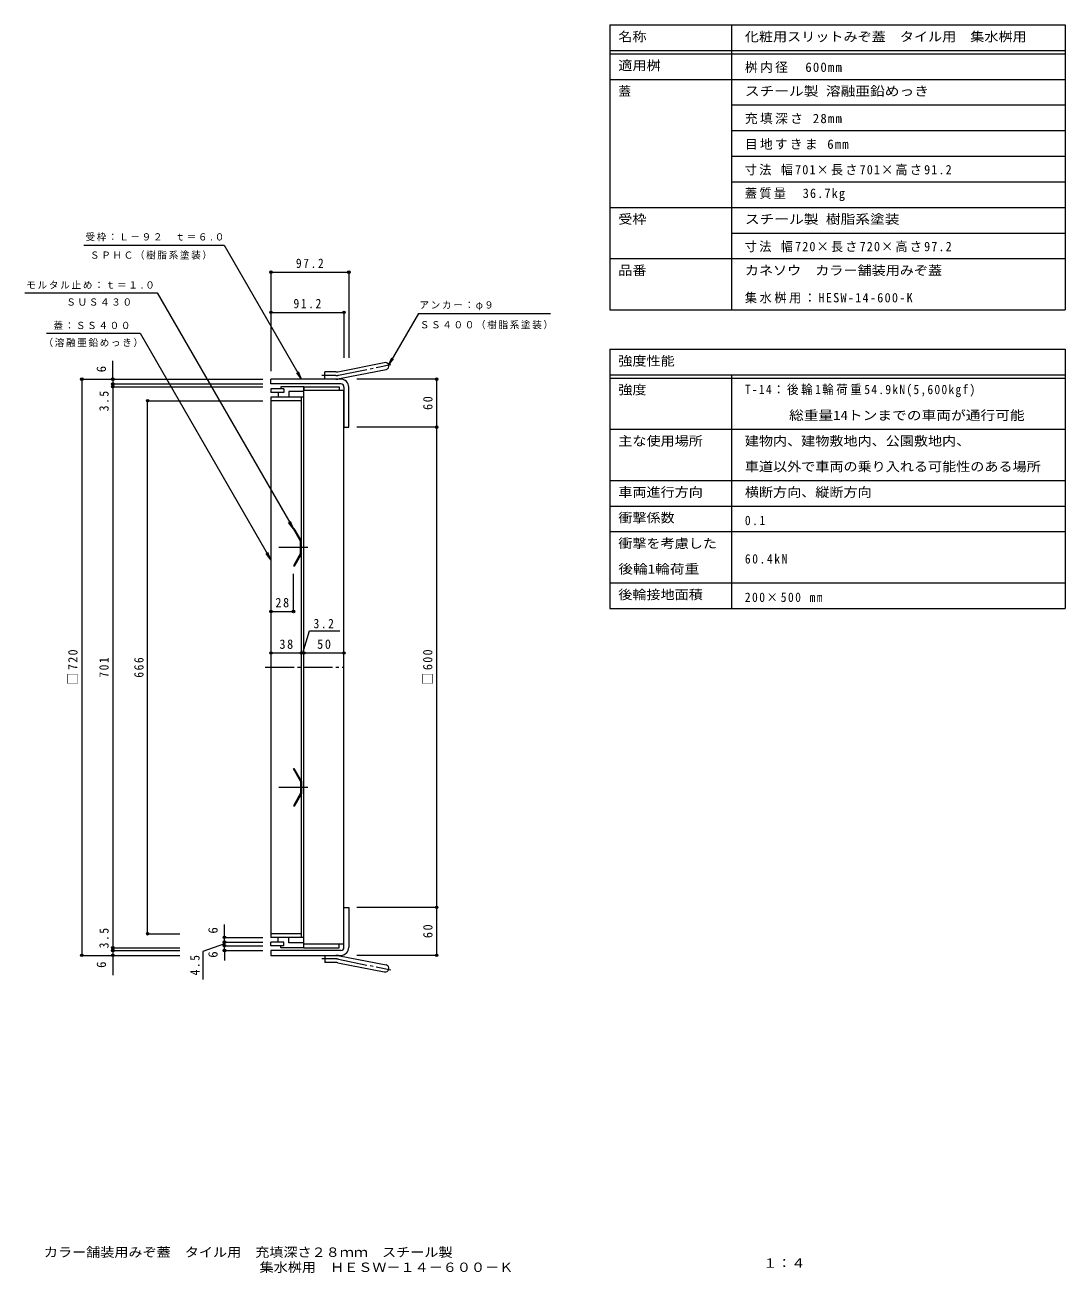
# Model space of a CAD drawing. Units: millimetres, scale not verified. Extents: x -1014 to 1130, y -778 to 782.
# Drawn here: x -169 to 1130, y -778 to 782 of the extents above; entities that cross this region are included whole.
import ezdxf
from ezdxf.enums import TextEntityAlignment as Align

# ---------------------------------------------------------------- set-up
doc = ezdxf.new("R2010")
doc.units = ezdxf.units.MM
doc.header["$LTSCALE"] = 4
doc.header["$PDMODE"] = 32
doc.header["$PDSIZE"] = 3.2
doc.linetypes.add('CHAIN2', pattern=[12, 9, -1, 1, -1])
for name, color, linetype, lineweight in [('0-0_通り芯', 7, 'CHAIN2', 9), ('0-2_仕上', 7, 'Continuous', 9), ('0-3_建具', 4, 'Continuous', 9), ('0-4_その他', 7, 'Continuous', 9), ('0-5_寸法', 7, 'Continuous', 9), ('F-5_F-5ﾚｲﾔ', 2, 'Continuous', 9), ('F-F_F-Fﾚｲﾔ', 7, 'Continuous', 9)]:
    doc.layers.add(name, color=color, linetype=linetype, lineweight=lineweight)
doc.layers.add('F-4_F-4ﾚｲﾔ', color=2, linetype='Continuous')
doc.styles.add('ＭＳ ゴシック', font='')
doc.styles.get('ＭＳ ゴシック').set_extended_font_data('MS Gothic')

msp = doc.modelspace()

# ---------------------------------------------------------------- linework, layer by layer
at = {"layer": '0-0_通り芯'}
for p, q in [((147.816, 129.03), (186.913, 129.03)), ((130.753, -20.97), (229.139, -20.97)), ((147.816, -170.97), (186.913, -170.97))]:
    msp.add_line(p, q, dxfattribs=at)
at = {"layer": '0-2_仕上', "color": 2}
for p, q in [((179.032, 329.531), (223.032, 329.531)), ((179.032, -371.47), (179.032, 329.531)), ((223.032, 329.531), (223.032, 325.03)), ((229.033, 325.03), (179.032, 325.03)), ((229.033, -366.97), (229.033, 325.03)), ((229.033, -366.97), (179.032, -366.97)), ((179.032, -371.47), (223.032, -371.47)), ((223.032, -371.47), (223.032, -366.97))]:
    msp.add_line(p, q, dxfattribs=at)
at = {"layer": '0-2_仕上'}
for p, q in [((179.032, 329.531), (179.032, 325.031)), ((137.832, 327.031), (137.832, 322.531)), ((153.832, 327.031), (137.832, 327.031)), ((153.832, 322.531), (137.832, 322.531)), ((137.832, 316.531), (137.832, -358.47)), ((179.032, 316.531), (137.832, 316.531)), ((175.832, 312.031), (137.832, 312.031)), ((146.832, 322.531), (146.832, 316.531)), ((153.832, 327.031), (153.832, 322.531)), ((160.032, 323.531), (160.032, 316.531)), ((179.032, 323.531), (160.032, 323.531)), ((175.832, -358.47), (175.832, 316.531)), ((175.832, -353.97), (137.832, -353.97)), ((179.032, -358.47), (137.832, -358.47)), ((146.832, -364.47), (146.832, -358.47)), ((160.032, -365.47), (160.032, -358.47)), ((137.832, -368.97), (137.832, -364.47)), ((153.832, -364.47), (137.832, -364.47)), ((153.832, -368.97), (137.832, -368.97)), ((153.832, -368.97), (153.832, -364.47)), ((179.032, -365.47), (160.032, -365.47)), ((179.032, -371.47), (179.032, -366.97))]:
    msp.add_line(p, q, dxfattribs=at)
at = {"layer": '0-2_仕上', "color": 3}
for p, q in [((165.832, 152.119), (166.698, 152.619)), ((174.832, 136.53), (165.832, 152.119)), ((175.832, 136.798), (166.698, 152.619)), ((174.832, 121.53), (174.832, 136.53)), ((175.832, 121.262), (175.832, 136.798)), ((175.832, 121.262), (166.698, 105.442)), ((175.832, -163.202), (166.698, -147.381)), ((174.832, -163.47), (174.832, -178.47)), ((175.832, -163.202), (175.832, -178.738)), ((174.832, -178.47), (165.832, -194.058)), ((175.832, -178.738), (166.698, -194.558)), ((165.832, -194.058), (166.698, -194.558))]:
    msp.add_line(p, q, dxfattribs=at)
at = {"layer": '0-2_仕上'}
for points in [[(179.032, 329.531), (150.332, 329.531), (150.332, 327.031)], [(179.032, -371.47), (150.332, -371.47), (150.332, -368.97)]]:
    msp.add_lwpolyline(points, dxfattribs=at)
at = {"layer": '0-2_仕上', "color": 3}
for points in [[(174.832, 121.53), (165.832, 105.942), (166.698, 105.442)], [(174.832, -163.47), (165.832, -147.881), (166.698, -147.381)]]:
    msp.add_lwpolyline(points, dxfattribs=at)
at = {"layer": '0-3_建具'}
for p, q in [((221.177, 348.337), (279.368, 359.631)), ((205.032, 339.03), (205.032, 348.03)), ((218.848, 348.03), (205.032, 348.03)), ((223.506, 339.643), (281.697, 350.937)), ((225.033, 339.03), (137.832, 339.03)), ((137.832, 333.03), (137.832, 339.03)), ((225.033, 333.03), (137.832, 333.03)), ((229.033, 329.03), (229.033, 279.03)), ((205.032, -380.97), (205.032, -389.969)), ((223.506, -381.583), (281.697, -392.876)), ((218.848, -389.969), (205.032, -389.969)), ((221.177, -390.276), (279.368, -401.57))]:
    msp.add_line(p, q, dxfattribs=at)
at = {"layer": '0-3_建具', "linetype": 'CHAIN2'}
for p, q in [((218.848, 343.53), (201.228, 343.53)), ((222.342, 343.99), (287.509, 357.153)), ((218.848, -385.469), (201.228, -385.469)), ((222.342, -385.929), (287.509, -399.092))]:
    msp.add_line(p, q, dxfattribs=at)
at = {"layer": '0-3_建具'}
for points in [[(229.033, 279.03), (235.033, 279.03), (235.033, 329.03)], [(229.033, -370.969), (229.033, -320.97), (235.033, -320.97), (235.033, -370.969)], [(225.033, -374.97), (137.832, -374.97), (137.832, -380.97), (225.033, -380.97)]]:
    msp.add_lwpolyline(points, dxfattribs=at)
for centre, radius, start, end in [((280.533, 355.284), 4.5, 285.00014, 104.99991), ((218.848, 357.03), 9, 270, 285.00002), ((218.848, 357.03), 18, 270, 285), ((225.033, 329.03), 10, 0, 90), ((225.033, 329.03), 4, 0, 90), ((225.033, -370.969), 4, 270, 0), ((225.033, -370.969), 10, 270, 0), ((218.848, -398.969), 18, 75, 90), ((218.848, -398.969), 9, 74.99998, 90), ((280.533, -397.223), 4.5, 255.00009, 74.99986)]:
    msp.add_arc(centre, radius, start, end, dxfattribs=at)
at = {"layer": '0-3_建具', "linetype": 'CHAIN2'}
for centre, start, end in [((218.848, 357.03), 270, 284.99995), ((218.848, -398.969), 75.00005, 90)]:
    msp.add_arc(centre, 13.5, start, end, dxfattribs=at)
at = {"layer": '0-4_その他'}
for p, q in [((137.832, 474.276), (137.832, 349.03)), ((137.832, 472.776), (235.033, 472.776)), ((235.033, 474.276), (235.033, 365.501)), ((137.832, 422.508), (229.033, 422.508)), ((229.033, 424.008), (229.033, 365.501)), ((-59.788, 339.03), (-59.788, 361.788)), ((-100.082, 339.03), (127.832, 339.03)), ((-98.582, 339.03), (-98.582, -380.97)), ((-61.288, 333.03), (127.832, 333.03)), ((-61.288, 329.531), (127.832, 329.531)), ((-59.788, 339.03), (-59.788, 333.03)), ((-59.788, 333.03), (-59.788, 329.531)), ((-59.788, 329.531), (-59.788, -371.47)), ((346.236, 339.03), (245.033, 339.03)), ((344.736, 339.03), (344.736, 279.03)), ((-17.721, 312.031), (127.832, 312.031)), ((-16.221, -353.97), (-16.221, 312.031)), ((346.236, 279.03), (245.033, 279.03)), ((344.736, 279.03), (344.736, -320.97)), ((165.832, 47.277), (165.832, 95.942)), ((137.832, 48.777), (165.832, 48.777)), ((137.832, -3.13), (175.832, -3.13)), ((175.832, -3.13), (179.032, -3.13)), ((179.032, -3.13), (229.033, -3.13)), ((346.236, -320.97), (245.033, -320.97)), ((344.736, -320.97), (344.736, -380.97)), ((79.67, -358.47), (79.67, -342.415)), ((-17.721, -353.97), (23.869, -353.97)), ((78.17, -358.47), (127.832, -358.47)), ((79.67, -364.47), (79.67, -358.47)), ((-61.288, -371.47), (23.869, -371.47)), ((-59.788, -371.47), (-59.788, -374.97)), ((78.17, -364.47), (127.832, -364.47)), ((78.17, -368.97), (127.832, -368.97)), ((79.67, -368.97), (79.67, -364.47)), ((79.67, -374.97), (79.67, -368.97)), ((-100.082, -380.97), (23.869, -380.97)), ((-61.288, -374.97), (23.869, -374.97)), ((-59.788, -374.97), (-59.788, -380.97)), ((-59.788, -380.97), (-59.788, -405.533)), ((78.17, -374.97), (127.832, -374.97)), ((79.67, -374.97), (79.67, -387.359)), ((346.236, -380.97), (245.033, -380.97))]:
    msp.add_line(p, q, dxfattribs=at)
for points in [[(177.432, -3.13), (185.872, 24.53), (223.862, 24.53)], [(79.67, -366.72), (52.767, -375.968), (52.767, -410.937)]]:
    msp.add_lwpolyline(points, dxfattribs=at)
for p in [(137.832, 472.776), (235.033, 472.776), (137.832, 422.508), (229.033, 422.508), (-98.582, 339.03), (-59.788, 339.03), (-59.788, 333.03), (-59.788, 329.531), (344.736, 339.03), (-16.221, 312.031), (344.736, 279.03), (137.832, 48.777), (165.832, 48.777), (137.832, -3.13), (175.832, -3.13), (179.032, -3.13), (229.033, -3.13), (344.736, -320.97), (-16.221, -353.97), (79.67, -358.47), (-59.788, -371.47), (-59.788, -374.97), (79.67, -364.47), (79.67, -368.97), (79.67, -374.97), (-98.582, -380.97), (-59.788, -380.97), (344.736, -380.97)]:
    msp.add_point(p, dxfattribs=at)
at = {"layer": '0-5_寸法'}
for p, q in [((-96.022, 506.468), (79.423, 506.468)), ((79.423, 506.468), (176.094, 339.03)), ((-169.487, 446.905), (-4.362, 446.905)), ((-4.362, 446.905), (165.832, 152.119)), ((322.023, 421.029), (284.832, 356.612)), ((322.023, 421.029), (487.09, 421.029)), ((-142.452, 396.35), (-25.605, 396.35)), ((-25.605, 396.35), (137.832, 113.269)), ((284.832, 356.612), (288.659, 365.851)), ((284.832, 356.612), (290.92, 364.546)), ((176.094, 339.03), (170.006, 346.964)), ((176.094, 339.03), (172.267, 348.269)), ((165.832, 152.119), (159.745, 160.052)), ((165.832, 152.119), (162.006, 161.358)), ((137.832, 113.269), (131.745, 121.202)), ((137.832, 113.269), (134.005, 122.508))]:
    msp.add_line(p, q, dxfattribs=at)
at = {"layer": 'F-5_F-5ﾚｲﾔ', "color": 7}
msp.add_line((561.061, 276.466), (1129.747, 276.466), dxfattribs=at)
at = {"layer": 'F-F_F-Fﾚｲﾔ'}
for p, q in [((561.061, 781.615), (561.061, 425.615)), ((561.061, 781.615), (1129.747, 781.615)), ((713.256, 781.615), (713.256, 425.615)), ((1129.747, 781.615), (1129.747, 425.615)), ((561.061, 749.615), (1129.747, 749.615)), ((561.061, 745.615), (1129.747, 745.615)), ((561.061, 713.615), (1129.747, 713.615)), ((713.256, 681.615), (1129.747, 681.615)), ((713.256, 649.615), (1129.747, 649.615)), ((713.256, 617.615), (1129.747, 617.615)), ((713.256, 585.615), (1129.747, 585.615)), ((561.061, 553.615), (1129.747, 553.615)), ((713.256, 521.615), (1129.747, 521.615)), ((561.061, 489.615), (1129.747, 489.615)), ((561.061, 425.615), (1129.747, 425.615)), ((561.061, 376.466), (1129.747, 376.466)), ((561.061, 376.466), (561.061, 52.466)), ((1129.747, 376.466), (1129.747, 52.466)), ((561.061, 344.466), (1129.747, 344.466)), ((713.256, 344.466), (713.256, 52.466)), ((561.061, 340.466), (1129.747, 340.466)), ((561.061, 276.466), (1129.747, 276.466)), ((561.061, 212.466), (1129.747, 212.466)), ((561.061, 180.466), (1129.747, 180.466)), ((561.061, 148.466), (1129.747, 148.466)), ((561.061, 84.466), (1129.747, 84.466)), ((561.061, 52.466), (1129.747, 52.466))]:
    msp.add_line(p, q, dxfattribs=at)

# ---------------------------------------------------------------- texts
at = {"layer": '0-4_その他', "color": 2, "style": 'ＭＳ ゴシック'}
for p in [(-64.788, 347.589), (74.67, -353.791), (-64.788, -396.663), (74.67, -383.971)]:
    msp.add_text('6', height=11.73, rotation=90, dxfattribs=at).set_placement(p, align=Align.BOTTOM_LEFT)
at = {"layer": '0-4_その他', "color": 2, "char_height": 11.73, "attachment_point": 7, "style": 'ＭＳ ゴシック'}
for s, insert in [('\\T1.28;\\W0.9;97.2', (168.933, 477.776)), ('\\T1.28;\\W0.9;91.2', (165.933, 427.508)), ('\\T1.27;\\W0.95;28', (143.332, 53.777)), ('\\T1.27;\\W0.9;3.2', (190.978, 27.609)), ('\\T1.27;\\W0.95;38', (148.332, 1.87)), ('\\T1.27;\\W0.95;50', (195.532, 1.87))]:
    msp.add_mtext(s, dxfattribs=dict(at, insert=insert))
at = {"layer": '0-4_その他', "color": 2, "char_height": 11.73, "attachment_point": 7, "rotation": 90, "style": 'ＭＳ ゴシック'}
for s, insert in [('\\T1.27;\\W0.9;3.5', (-64.788, 298.925)), ('\\T1.27;\\W0.95;60', (339.736, 300.53)), ('\\T1.21;\\W0.95;□720', (-103.582, -42.97)), ('\\T1.21;\\W0.95;□600', (339.736, -42.97)), ('\\T1.27;\\W0.9;701', (-64.788, -33.97)), ('\\T1.27;\\W0.9;666', (-21.221, -33.97)), ('\\T1.27;\\W0.95;60', (339.736, -359.47)), ('\\T1.27;\\W0.9;3.5', (-64.788, -372.151)), ('\\T1.27;\\W0.9;4.5', (48.833, -406.039))]:
    msp.add_mtext(s, dxfattribs=dict(at, insert=insert))
at = {"layer": '0-5_寸法', "char_height": 8.798, "attachment_point": 7, "style": 'ＭＳ ゴシック'}
for s, insert in [('\\T1.17;受枠：Ｌ－９２\u3000ｔ＝６.０', (-93.88, 511.341)), ('\\T1.17;ＳＰＨＣ（樹脂系塗装）', (-88.316, 488.356)), ('\\T1.18;モルタル止め：ｔ＝１.０', (-167.942, 451.67)), ('\\T1.17;ＳＵＳ４３０', (-117.893, 430.737)), ('\\T1.17;アンカー：φ９', (323.318, 424.9)), ('\\T1.17;蓋：ＳＳ４００', (-133.932, 401.087)), ('\\T1.17;ＳＳ４００（樹脂系塗装）', (323.724, 401.351)), ('\\T1.17;（溶融亜鉛めっき）', (-146.323, 379.099))]:
    msp.add_mtext(s, dxfattribs=dict(at, insert=insert))
at = {"layer": 'F-4_F-4ﾚｲﾔ', "style": 'ＭＳ ゴシック', "width": 1.1}
for s, p in [('カラー舗装用みぞ蓋\u3000タイル用\u3000充填深さ２８ｍｍ\u3000スチール製', (-145.808, -761.267)), ('集水桝用\u3000ＨＥＳＷ－１４－６００－Ｋ', (123.627, -780.096))]:
    msp.add_text(s, height=11.73, dxfattribs=at).set_placement(p, align=Align.BOTTOM_LEFT)
at = {"layer": 'F-5_F-5ﾚｲﾔ', "style": 'ＭＳ ゴシック'}
for s, width, p in [('化粧用スリットみぞ蓋\u3000タイル用\u3000集水桝用', 1.1, (729.79, 757.615)), ('スチール製 溶融亜鉛めっき', 1.15, (729.79, 689.615)), ('１：４', 1.1, (752.622, -774.921))]:
    msp.add_text(s, height=11.73, dxfattribs=dict(at, width=width)).set_placement(p, align=Align.BOTTOM_LEFT)
at = {"layer": 'F-5_F-5ﾚｲﾔ', "char_height": 11.73, "attachment_point": 7, "style": 'ＭＳ ゴシック'}
for s, insert in [('\\T1.18;桝内径\u3000600mm', (729.79, 721.615)), ('\\T1.18;充填深さ\\~28mm', (729.79, 657.615)), ('\\T1.17;目地すきま\\~6mm', (729.79, 625.615))]:
    msp.add_mtext(s, dxfattribs=dict(at, insert=insert))
at = {"layer": 'F-F_F-Fﾚｲﾔ', "color": 2, "style": 'ＭＳ ゴシック'}
for s, width, p in [('名称', 1.1, (571.708, 757.615)), ('適用桝', 1.1, (571.708, 721.615)), ('受枠', 1.1, (571.708, 529.615)), ('スチール製 樹脂系塗装', 1.15, (729.79, 529.615)), ('品番', 1.1, (571.708, 465.615)), ('カネソウ\u3000カラー舗装用みぞ蓋', 1.1, (729.79, 465.615)), ('強度性能', 1.1, (571.708, 352.466)), ('強度', 1.1, (571.708, 316.466)), ('  \u3000\u3000総重量14トンまでの車両が通行可能', 1.15, (729.79, 284.466)), ('主な使用場所', 1.1, (571.708, 252.466)), ('建物内、建物敷地内、公園敷地内、', 1.1, (729.79, 252.466)), ('車道以外で車両の乗り入れる可能性のある場所', 1.1, (729.79, 220.466)), ('車両進行方向', 1.1, (571.708, 188.466)), ('横断方向、縦断方向', 1.1, (729.79, 188.466)), ('衝撃係数', 1.1, (571.708, 156.466)), ('衝撃を考慮した', 1.1, (571.708, 124.466)), ('後輪1輪荷重', 1.15, (571.708, 92.466)), ('後輪接地面積', 1.1, (571.708, 60.466))]:
    msp.add_text(s, height=11.73, dxfattribs=dict(at, width=width)).set_placement(p, align=Align.BOTTOM_LEFT)
msp.add_text('蓋', height=11.73, dxfattribs=at).set_placement((571.708, 689.615), align=Align.BOTTOM_LEFT)
at = {"layer": 'F-F_F-Fﾚｲﾔ', "color": 2, "char_height": 11.73, "attachment_point": 7, "style": 'ＭＳ ゴシック'}
for s, insert in [('\\T1.18;\\W0.95;寸法\\~幅701×長さ701×高さ91.2', (729.79, 593.615)), ('\\T1.19;\\W0.95;蓋質量\u300036.7kg', (729.79, 561.615)), ('\\T1.18;\\W0.95;寸法\\~幅720×長さ720×高さ97.2', (729.79, 497.615)), ('\\T1.21;\\W0.95;集水桝用：HESW-14-600-K', (729.79, 433.615)), ('\\T1.22;\\W0.9;T-14：後輪1輪荷重54.9kN(5,600kgf)', (729.79, 316.466)), ('\\T1.27;\\W0.9;0.1', (729.79, 156.466)), ('\\T1.28;\\W0.9;60.4kN', (729.79, 108.466)), ('\\T1.25;\\W0.9;200×500\\~mm', (729.79, 60.466))]:
    msp.add_mtext(s, dxfattribs=dict(at, insert=insert))

doc.saveas('drawing.dxf')
